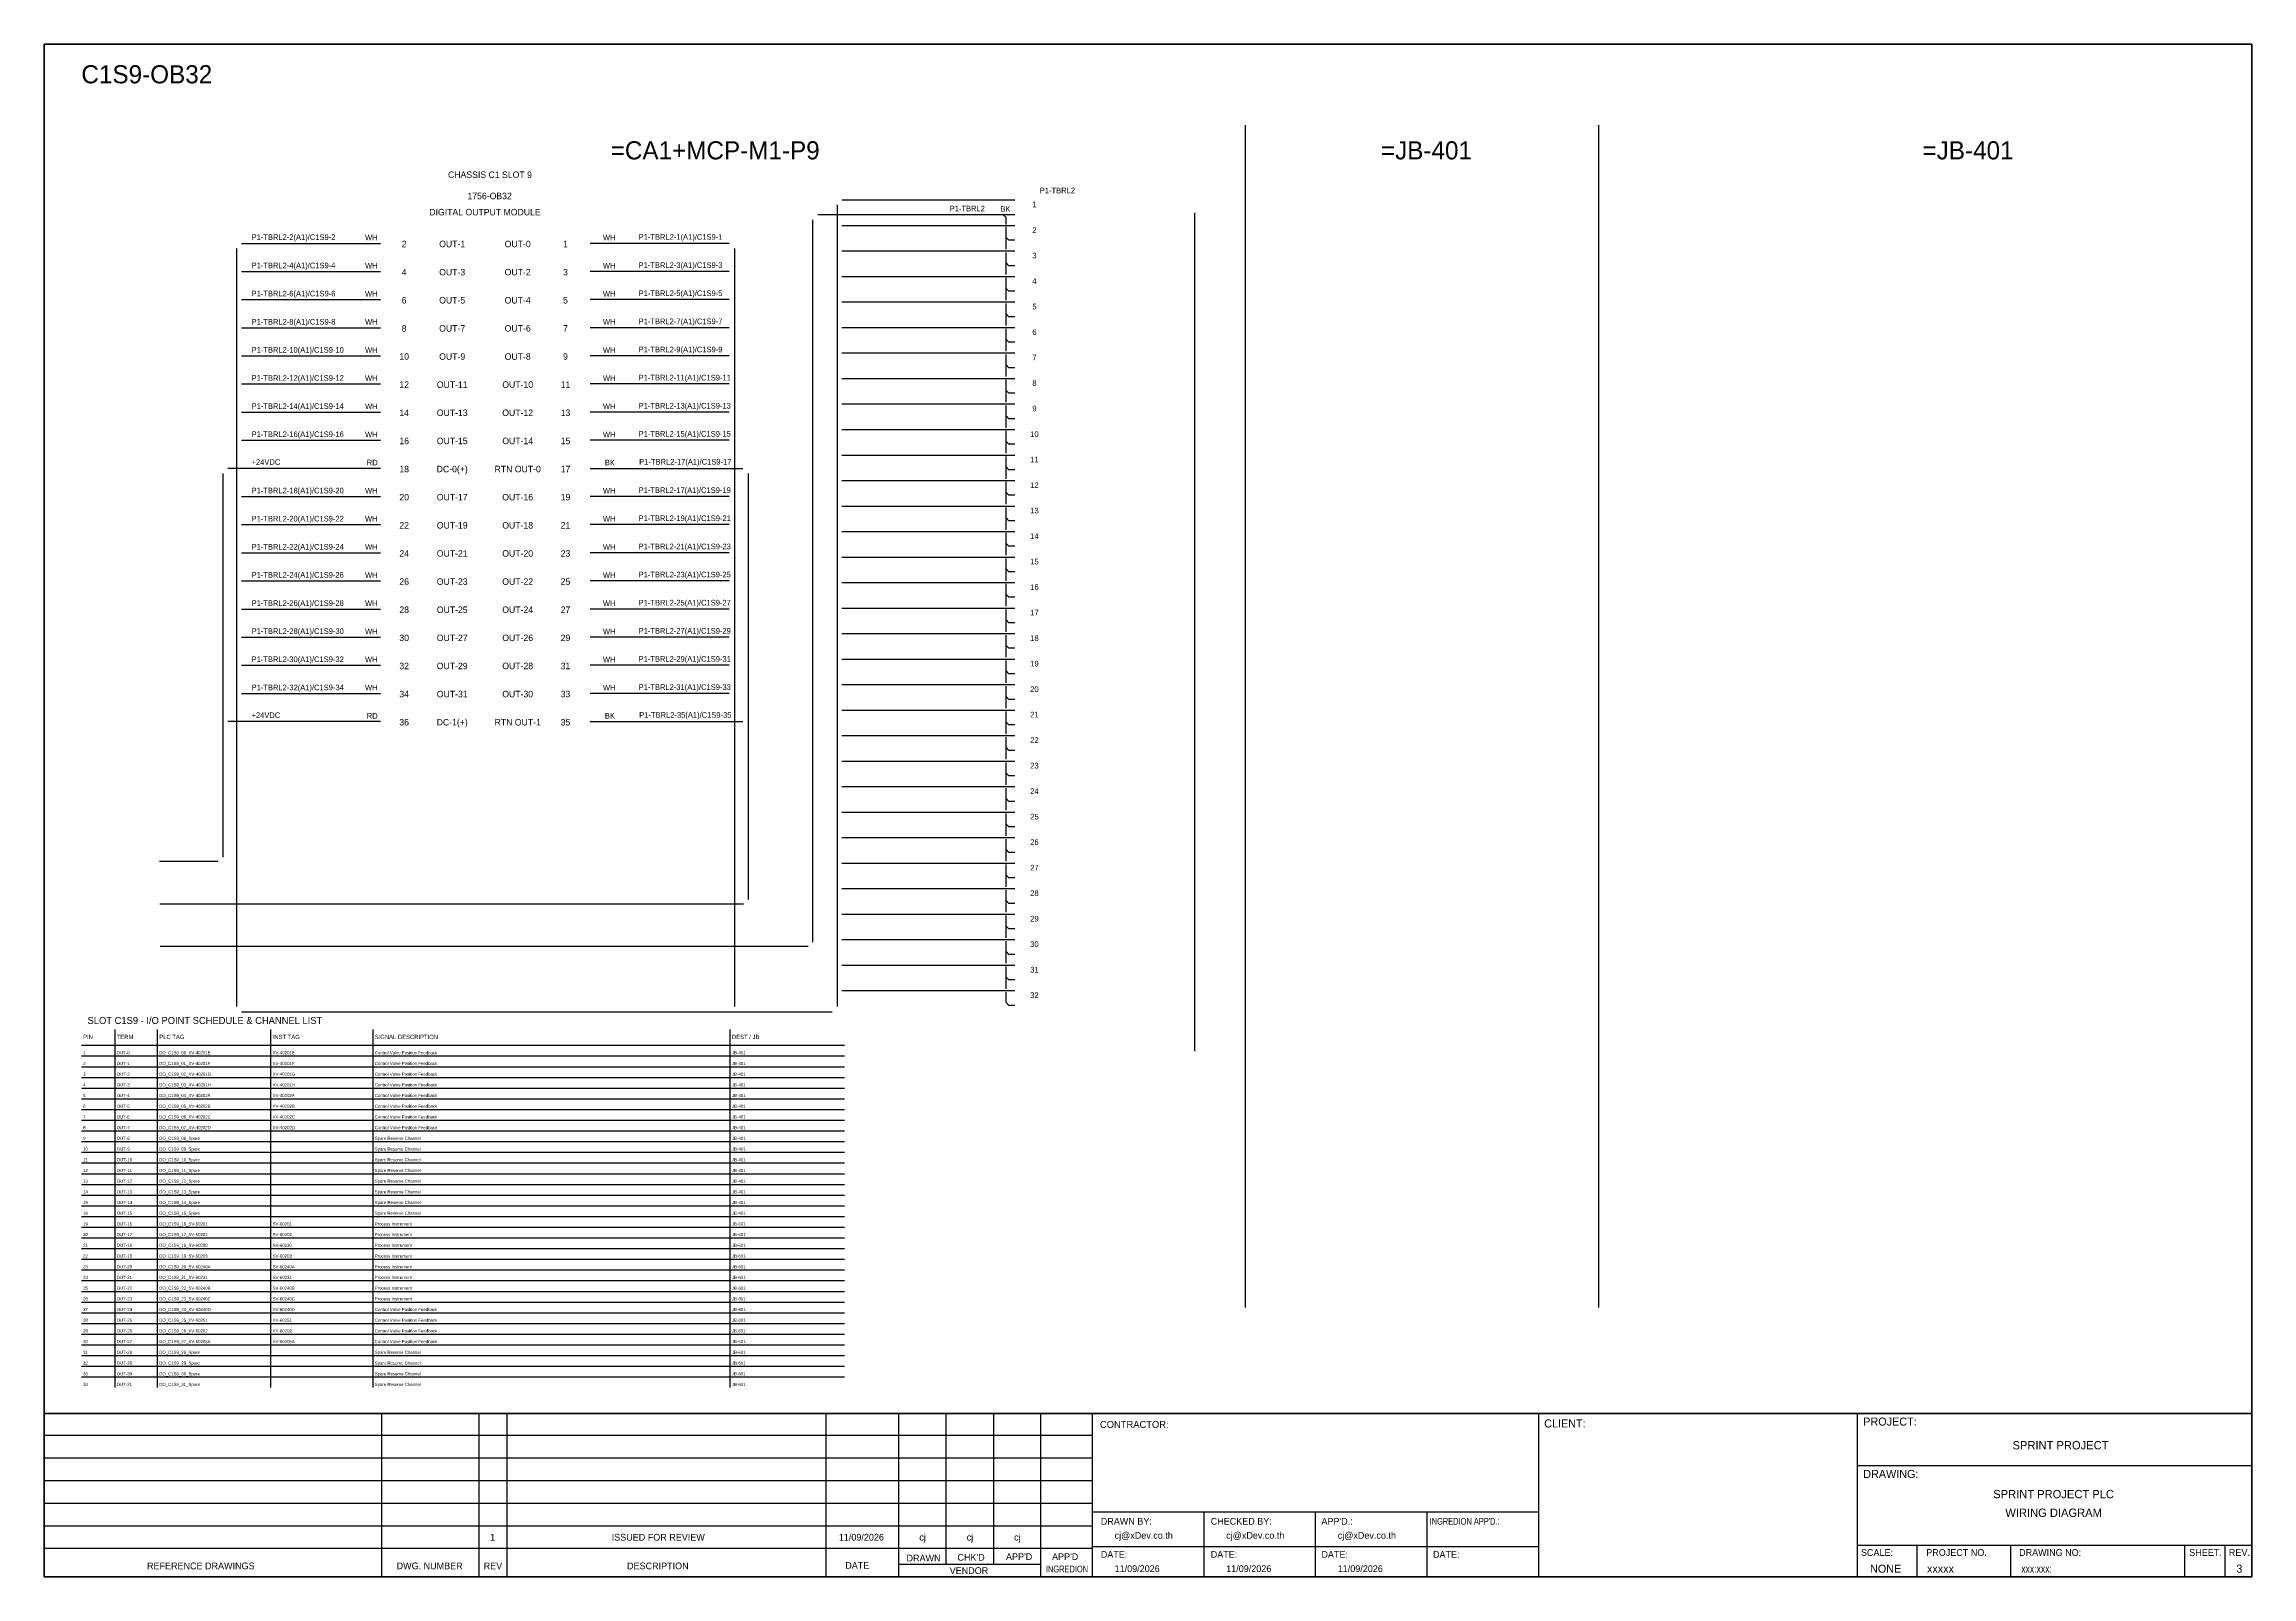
# Model space of a CAD drawing. Header units: metres. Extents: x 0 to 20667, y -39055 to 2704.
# Drawn here: x 8387 to 12280, y -6008 to -3304 of the extents above; entities that cross this region are included whole.
import ezdxf
from ezdxf.enums import TextEntityAlignment as Align

# ---------------------------------------------------------------- set-up
doc = ezdxf.new("R2010")
doc.units = ezdxf.units.M

msp = doc.modelspace()

# ---------------------------------------------------------------- linework, layer by layer
for p, q in [((10077.9, -3605.2), (10082.9, -3610.2)), ((10082.9, -3622.7), (10082.9, -3610.2)), ((10082.9, -3665.9), (10082.9, -3626.7)), ((10087.9, -3650.2), (10082.9, -3645.2)), ((10098.3, -3650.2), (10087.9, -3650.2)), ((10082.9, -3710.9), (10082.9, -3671.7)), ((10087.9, -3695.2), (10082.9, -3690.2)), ((10098.3, -3695.2), (10087.9, -3695.2)), ((10082.9, -3755.9), (10082.9, -3716.7)), ((10087.9, -3740.2), (10082.9, -3735.2)), ((10082.9, -3800.9), (10082.9, -3761.7)), ((10098.3, -3740.2), (10087.9, -3740.2)), ((10087.9, -3785.2), (10082.9, -3780.2)), ((10082.9, -3845.9), (10082.9, -3806.7)), ((10098.3, -3785.2), (10087.9, -3785.2)), ((10087.9, -3830.2), (10082.9, -3825.2)), ((10082.9, -3890.9), (10082.9, -3851.7)), ((10098.3, -3830.2), (10087.9, -3830.2)), ((10087.9, -3875.2), (10082.9, -3870.2)), ((10098.3, -3875.2), (10087.9, -3875.2)), ((10082.9, -3935.9), (10082.9, -3896.7)), ((10087.9, -3920.2), (10082.9, -3915.2)), ((10098.3, -3920.2), (10087.9, -3920.2)), ((10082.9, -3980.9), (10082.9, -3941.7)), ((10087.9, -3965.2), (10082.9, -3960.2)), ((10098.3, -3965.2), (10087.9, -3965.2)), ((10082.9, -4025.9), (10082.9, -3986.7)), ((10087.9, -4010.2), (10082.9, -4005.2)), ((10082.9, -4070.9), (10082.9, -4031.7)), ((10098.3, -4010.2), (10087.9, -4010.2)), ((10087.9, -4055.2), (10082.9, -4050.2)), ((10082.9, -4115.9), (10082.9, -4076.7)), ((10098.3, -4055.2), (10087.9, -4055.2)), ((10087.9, -4100.2), (10082.9, -4095.2)), ((10082.9, -4160.9), (10082.9, -4121.7)), ((10098.3, -4100.2), (10087.9, -4100.2)), ((10087.9, -4145.2), (10082.9, -4140.2)), ((10098.3, -4145.2), (10087.9, -4145.2)), ((10082.9, -4205.9), (10082.9, -4166.7)), ((10087.9, -4190.2), (10082.9, -4185.2)), ((10098.3, -4190.2), (10087.9, -4190.2)), ((10082.9, -4250.9), (10082.9, -4211.7)), ((10087.9, -4235.2), (10082.9, -4230.2)), ((10098.3, -4235.2), (10087.9, -4235.2)), ((10082.9, -4295.9), (10082.9, -4256.7)), ((10087.9, -4280.2), (10082.9, -4275.2)), ((10098.3, -4280.2), (10087.9, -4280.2)), ((10082.9, -4340.9), (10082.9, -4301.7)), ((10087.9, -4325.2), (10082.9, -4320.2)), ((10082.9, -4385.9), (10082.9, -4346.7)), ((10098.3, -4325.2), (10087.9, -4325.2)), ((10087.9, -4370.2), (10082.9, -4365.2)), ((10082.9, -4430.9), (10082.9, -4391.7)), ((10098.3, -4370.2), (10087.9, -4370.2)), ((10087.9, -4415.2), (10082.9, -4410.2)), ((10082.9, -4475.9), (10082.9, -4436.7)), ((10098.3, -4415.2), (10087.9, -4415.2)), ((10087.9, -4460.2), (10082.9, -4455.2)), ((10098.3, -4460.2), (10087.9, -4460.2)), ((10082.9, -4520.9), (10082.9, -4481.7)), ((10087.9, -4505.2), (10082.9, -4500.2)), ((10098.3, -4505.2), (10087.9, -4505.2)), ((10082.9, -4565.9), (10082.9, -4526.7)), ((10087.9, -4550.2), (10082.9, -4545.2)), ((10098.3, -4550.2), (10087.9, -4550.2)), ((10082.9, -4610.9), (10082.9, -4571.7)), ((10087.9, -4595.2), (10082.9, -4590.2)), ((10082.9, -4655.9), (10082.9, -4616.7)), ((10098.3, -4595.2), (10087.9, -4595.2)), ((10087.9, -4640.2), (10082.9, -4635.2)), ((10082.9, -4700.9), (10082.9, -4661.7)), ((10098.3, -4640.2), (10087.9, -4640.2)), ((10087.9, -4685.2), (10082.9, -4680.2)), ((10082.9, -4745.9), (10082.9, -4706.7)), ((10098.3, -4685.2), (10087.9, -4685.2)), ((10087.9, -4730.2), (10082.9, -4725.2)), ((10098.3, -4730.2), (10087.9, -4730.2)), ((10082.9, -4790.9), (10082.9, -4751.7)), ((10087.9, -4775.2), (10082.9, -4770.2)), ((10098.3, -4775.2), (10087.9, -4775.2)), ((10082.9, -4835.9), (10082.9, -4796.7)), ((10087.9, -4820.2), (10082.9, -4815.2)), ((10098.3, -4820.2), (10087.9, -4820.2)), ((10082.9, -4880.9), (10082.9, -4841.7)), ((10087.9, -4865.2), (10082.9, -4860.2)), ((10098.3, -4865.2), (10087.9, -4865.2)), ((10082.9, -4925.9), (10082.9, -4886.7)), ((10087.9, -4910.2), (10082.9, -4905.2)), ((10082.9, -4970.9), (10082.9, -4931.7)), ((10098.3, -4910.2), (10087.9, -4910.2)), ((10087.9, -4955.2), (10082.9, -4950.2)), ((10082.9, -4995.2), (10082.9, -4976.7)), ((10098.3, -4955.2), (10087.9, -4955.2)), ((10087.9, -5000.2), (10082.9, -4995.2)), ((10098.3, -5000.2), (10087.9, -5000.2))]:
    msp.add_line(p, q)
at = {"color": 1, "ltscale": 25.4}
for p, q in [((8701.5, -4061.9), (8701.5, -4738.5)), ((8980, -4052.7), (8710.6, -4052.7))]:
    msp.add_line(p, q, dxfattribs=at)
at = {"color": 7}
for p, q in [((8511.6, -5674.6), (8511.6, -5042.5)), ((8586.6, -5674.6), (8586.6, -5042.5)), ((8786.6, -5674.6), (8786.6, -5042.5)), ((8966.6, -5674.6), (8966.6, -5042.5)), ((9596.6, -5674.6), (9596.6, -5042.5)), ((8452.3, -5070.5), (9798.1, -5070.5))]:
    msp.add_line(p, q, dxfattribs=at)
at = {"color": 8}
for p, q in [((8452.3, -5089.4), (9798.1, -5089.4)), ((8452.3, -5108.3), (9798.1, -5108.3)), ((8452.3, -5127.2), (9798.1, -5127.2)), ((8452.3, -5146), (9798.1, -5146)), ((8452.3, -5164.9), (9798.1, -5164.9)), ((8452.3, -5183.8), (9798.1, -5183.8)), ((8452.3, -5202.7), (9798.1, -5202.7)), ((8452.3, -5221.6), (9798.1, -5221.6)), ((8452.3, -5240.4), (9798.1, -5240.4)), ((8452.3, -5259.3), (9798.1, -5259.3)), ((8452.3, -5278.2), (9798.1, -5278.2)), ((8452.3, -5297.1), (9798.1, -5297.1)), ((8452.3, -5315.9), (9798.1, -5315.9)), ((8452.3, -5334.8), (9798.1, -5334.8)), ((8452.3, -5353.7), (9798.1, -5353.7)), ((8452.3, -5372.6), (9798.1, -5372.6)), ((8452.3, -5391.5), (9798.1, -5391.5)), ((8452.3, -5410.3), (9798.1, -5410.3)), ((8452.3, -5429.2), (9798.1, -5429.2)), ((8452.3, -5448.1), (9798.1, -5448.1)), ((8452.3, -5467), (9798.1, -5467)), ((8452.3, -5485.8), (9798.1, -5485.8)), ((8452.3, -5504.7), (9798.1, -5504.7)), ((8452.3, -5523.6), (9798.1, -5523.6)), ((8452.3, -5542.5), (9798.1, -5542.5)), ((8452.3, -5561.4), (9798.1, -5561.4)), ((8452.3, -5580.2), (9798.1, -5580.2)), ((8452.3, -5599.1), (9798.1, -5599.1)), ((8452.3, -5618), (9798.1, -5618)), ((8452.3, -5636.9), (9798.1, -5636.9)), ((8452.3, -5655.8), (9798.1, -5655.8))]:
    msp.add_line(p, q, dxfattribs=at)
at = {"color": 4}
for p, q in [((11688.9, -5952.3), (11688.9, -6008.4)), ((11854.2, -5952.3), (11854.2, -6008.4))]:
    msp.add_line(p, q, dxfattribs=at)
at = {"color": 4, "ltscale": 0.5}
for p, q in [((12161.3, -5952.3), (12161.3, -6008.4)), ((12161.3, -5952.3), (12161.3, -6008.4)), ((12232.5, -5952.3), (12232.5, -6008.4)), ((12232.5, -5952.3), (12232.5, -6008.4))]:
    msp.add_line(p, q, dxfattribs=at)
at = {"layer": 'GT_1', "color": 4}
for p, q in [((8982, -6008.4), (8982, -5720.3)), ((9153.9, -6008.4), (9153.9, -5720.3)), ((9203, -6008.4), (9203, -5720.3)), ((9765.7, -6008.4), (9765.7, -5720.3)), ((9894, -6008.4), (9894, -5720.3)), ((9977.6, -5986.6), (9977.6, -5720.3)), ((10061.1, -5986.6), (10061.1, -5720.2)), ((10144.4, -6008.4), (10144.4, -5720.3)), ((10235.4, -6008.4), (10235.4, -5720.3)), ((11022.4, -6008.4), (11022.4, -5720.3)), ((11584.7, -6008.4), (11584.7, -5720.3)), ((11584.7, -6008.4), (11584.7, -5720.3)), ((11584.7, -6008.4), (11584.7, -5720.3)), ((10235.4, -5759.1), (8386.6, -5759.1)), ((10235.4, -5798.9), (8386.6, -5798.9)), ((10235.4, -5838.8), (8386.6, -5838.8)), ((10235.4, -5878.8), (8386.6, -5878.8)), ((11022.4, -5894.1), (10235.4, -5894.1)), ((10432.2, -6008.4), (10432.2, -5894.1)), ((10628.9, -6008.4), (10628.9, -5894.1)), ((10825.7, -6008.4), (10825.7, -5894.1)), ((10235.4, -5918.7), (8386.6, -5918.7)), ((11022.4, -5955.6), (10235.4, -5955.6)), ((11584.7, -5952.3), (12279.9, -5952.3)), ((10235.3, -5958.6), (8386.6, -5958.6)), ((10144.4, -5986.6), (9894, -5986.6))]:
    msp.add_line(p, q, dxfattribs=at)
at = {"layer": 'HELPPOINT', "color": 4, "lineweight": 35}
for p, q in [((8386.6, -6008.4), (8386.6, -3304.2)), ((8386.6, -3304.2), (12279.9, -3304.2)), ((8386.6, -6008.4), (8386.6, -3304.2)), ((8386.6, -3304.2), (12279.9, -3304.2)), ((12279.9, -3304.2), (12279.9, -6008.4)), ((12279.9, -3304.2), (12279.9, -6008.4)), ((12279.9, -6008.4), (8386.6, -6008.4)), ((12279.9, -6008.4), (8386.6, -6008.4))]:
    msp.add_line(p, q, dxfattribs=at)
at = {"layer": 'HELPPOINT', "color": 4}
for p, q in [((11584.7, -5811.8), (12279.9, -5811.8)), ((11584.7, -5811.8), (12279.9, -5811.8)), ((11584.7, -5952.3), (12279.9, -5952.3))]:
    msp.add_line(p, q, dxfattribs=at)
at = {"layer": 'IE-WIRE', "color": 4, "ltscale": 25.4}
for p, q in [((10098.3, -3579.7), (9793.2, -3579.7)), ((9785.2, -3587.7), (9785.2, -5002.1)), ((10415.4, -3601.6), (10415.4, -5081.2)), ((8734.8, -3655.7), (8980, -3655.7)), ((9594.8, -3655.7), (9349.5, -3655.7)), ((10098.3, -3624.7), (9793.2, -3624.7)), ((8725.6, -3664.9), (8725.6, -5002.1)), ((9603.9, -3664.9), (9603.9, -5002.1)), ((10098.3, -3669.7), (9793.2, -3669.7)), ((8734.8, -3705.3), (8980, -3705.3)), ((9594.8, -3705.3), (9349.5, -3705.3)), ((10098.3, -3714.7), (9793.2, -3714.7)), ((8734.8, -3754.9), (8980, -3754.9)), ((9594.8, -3754.9), (9349.5, -3754.9)), ((10098.3, -3759.7), (9793.2, -3759.7)), ((8734.8, -3804.6), (8980, -3804.6)), ((9594.8, -3804.6), (9349.5, -3804.6)), ((10098.3, -3804.7), (9793.2, -3804.7)), ((8734.8, -3854.2), (8980, -3854.2)), ((9594.8, -3854.2), (9349.5, -3854.2)), ((10098.3, -3849.7), (9793.2, -3849.7)), ((8734.8, -3903.8), (8980, -3903.8)), ((9594.8, -3903.8), (9349.5, -3903.8)), ((10098.3, -3894.7), (9793.2, -3894.7)), ((8734.8, -3953.5), (8980, -3953.5)), ((9594.8, -3953.5), (9349.5, -3953.5)), ((10098.3, -3939.7), (9793.2, -3939.7)), ((8734.8, -4003.1), (8980, -4003.1)), ((9594.8, -4003.1), (9349.5, -4003.1)), ((10098.3, -3984.7), (9793.2, -3984.7)), ((10098.3, -4029.7), (9793.2, -4029.7)), ((10098.3, -4074.7), (9793.2, -4074.7)), ((8734.8, -4102.4), (8980, -4102.4)), ((9594.8, -4102.4), (9349.5, -4102.4)), ((10098.3, -4119.7), (9793.2, -4119.7)), ((8734.8, -4152), (8980, -4152)), ((9594.8, -4152), (9349.5, -4152)), ((10098.3, -4164.7), (9793.2, -4164.7)), ((8734.8, -4201.6), (8980, -4201.6)), ((9594.8, -4201.6), (9349.5, -4201.6)), ((10098.3, -4209.7), (9793.2, -4209.7)), ((8734.8, -4251.3), (8980, -4251.3)), ((9594.8, -4251.3), (9349.5, -4251.3)), ((10098.3, -4254.7), (9793.2, -4254.7)), ((8734.8, -4300.9), (8980, -4300.9)), ((9594.8, -4300.9), (9349.5, -4300.9)), ((10098.3, -4299.7), (9793.2, -4299.7)), ((8734.8, -4350.5), (8980, -4350.5)), ((9594.8, -4350.5), (9349.5, -4350.5)), ((10098.3, -4344.7), (9793.2, -4344.7)), ((10098.3, -4389.7), (9793.2, -4389.7)), ((8734.8, -4400.2), (8980, -4400.2)), ((9594.8, -4400.2), (9349.5, -4400.2)), ((10098.3, -4434.7), (9793.2, -4434.7)), ((8734.8, -4449.8), (8980, -4449.8)), ((9594.8, -4449.8), (9349.5, -4449.8)), ((10098.3, -4479.7), (9793.2, -4479.7)), ((10098.3, -4524.7), (9793.2, -4524.7)), ((10098.3, -4569.7), (9793.2, -4569.7)), ((10098.3, -4614.7), (9793.2, -4614.7)), ((10098.3, -4659.7), (9793.2, -4659.7)), ((10098.3, -4704.7), (9793.2, -4704.7)), ((10098.3, -4749.7), (9793.2, -4749.7)), ((10098.3, -4794.7), (9793.2, -4794.7)), ((10098.3, -4839.7), (9793.2, -4839.7)), ((10098.3, -4884.7), (9793.2, -4884.7)), ((10098.3, -4929.7), (9793.2, -4929.7)), ((10098.3, -4974.7), (9793.2, -4974.7))]:
    msp.add_line(p, q, dxfattribs=at)
at = {"layer": 'IE-WIRE', "color": 7, "ltscale": 25.4}
for p, q in [((9741.7, -3614.3), (9741.7, -4888.5)), ((9349.5, -4052.7), (9618.9, -4052.7)), ((9628, -4061.9), (9628, -4813.5)), ((9349.5, -4499.4), (9618.9, -4499.4)), ((9620, -4821.5), (8590.7, -4821.5)), ((9733.7, -4896.5), (8591.4, -4896.5))]:
    msp.add_line(p, q, dxfattribs=at)
at = {"layer": 'IE-WIRE', "ltscale": 25.4}
msp.add_line((10098.3, -3605.2), (9750.9, -3605.2), dxfattribs=at)
at = {"layer": 'IE-WIRE', "color": 1, "ltscale": 25.4}
for p, q in [((8980, -4499.4), (8710.6, -4499.4)), ((8693.5, -4746.5), (8590, -4746.5))]:
    msp.add_line(p, q, dxfattribs=at)
at = {"layer": 'IE-WIRE', "color": 4}
msp.add_line((8734.7, -5011.3), (9776, -5011.3), dxfattribs=at)
at = {"layer": 'MEMBER', "color": 4, "lineweight": 35}
msp.add_line((8386.6, -5720.3), (12279.9, -5720.3), dxfattribs=at)
msp.add_line((8386.6, -5720.3), (12279.9, -5720.3), dxfattribs=at)
at = {"layer": 'MEMBER', "color": 4}
for p, q in [((11584.7, -5811.8), (12279.9, -5811.8)), ((11584.7, -5811.8), (12279.9, -5811.8)), ((11584.7, -5952.3), (12279.9, -5952.3)), ((11584.7, -5952.3), (12279.9, -5952.3))]:
    msp.add_line(p, q, dxfattribs=at)
at = {"layer": 'x01001-FrameArea'}
for p, q in [((10504.8, -3446.9), (10504.8, -5533.4)), ((11127.9, -3446.9), (11127.9, -5533.4))]:
    msp.add_line(p, q, dxfattribs=at)

# ---------------------------------------------------------------- texts
at = {"color": 2}
msp.add_text('C1S9-OB32', height=32, dxfattribs=at).set_placement((8452.3, -3373.4))
for s, height, p in [('=CA1+MCP-M1-P9', 32, (9570, -3491.6)), ('=JB-401', 32, (10824.3, -3491.6)), ('=JB-401', 32, (11779.4, -3491.6)), ('CHASSIS C1 SLOT 9', 11.441, (9172.8, -3534.6)), ('1756-OB32', 11.44, (9172.2, -3572.1)), ('DIGITAL OUTPUT MODULE', 11.441, (9164, -3600.6)), ('2', 11.4, (9021.5, -3656.8)), ('OUT-1', 11.44, (9106.2, -3656.8)), ('OUT-0', 11.44, (9221.7, -3656.8)), ('1', 11.4, (9306, -3656.8)), ('4', 11.4, (9021.5, -3706.5)), ('OUT-3', 11.44, (9106.2, -3706.5)), ('OUT-2', 11.44, (9221.7, -3706.5)), ('3', 11.4, (9306, -3706.5)), ('6', 11.4, (9021.5, -3756.1)), ('OUT-5', 11.44, (9106.2, -3756.1)), ('OUT-4', 11.44, (9221.7, -3756.1)), ('5', 11.4, (9306, -3756.1)), ('8', 11.4, (9021.5, -3805.7)), ('OUT-7', 11.44, (9106.2, -3805.7)), ('OUT-6', 11.44, (9221.7, -3805.7)), ('7', 11.4, (9306, -3805.7)), ('10', 11.44, (9021.5, -3855.4)), ('OUT-9', 11.44, (9106.2, -3855.4)), ('OUT-8', 11.44, (9221.7, -3855.4)), ('9', 11.4, (9306, -3855.4)), ('12', 11.44, (9021.5, -3905)), ('OUT-11', 11.44, (9106.2, -3905)), ('OUT-10', 11.44, (9221.7, -3905)), ('11', 11.44, (9306, -3905)), ('14', 11.44, (9021.5, -3954.6)), ('OUT-13', 11.44, (9106.2, -3954.6)), ('OUT-12', 11.44, (9221.7, -3954.6)), ('13', 11.44, (9306, -3954.6)), ('16', 11.44, (9021.5, -4004.3)), ('OUT-15', 11.44, (9106.2, -4004.3)), ('OUT-14', 11.44, (9221.7, -4004.3)), ('15', 11.44, (9306, -4004.3)), ('18', 11.44, (9021.5, -4053.9)), ('DC-0(+)', 11.44, (9106.2, -4053.9)), ('RTN OUT-0', 11.44, (9221.7, -4053.9)), ('17', 11.44, (9306, -4053.9)), ('20', 11.44, (9021.5, -4103.5)), ('OUT-17', 11.44, (9106.2, -4103.5)), ('OUT-16', 11.44, (9221.7, -4103.5)), ('19', 11.44, (9306, -4103.5)), ('22', 11.44, (9021.5, -4153.2)), ('OUT-19', 11.44, (9106.2, -4153.2)), ('OUT-18', 11.44, (9221.7, -4153.2)), ('21', 11.44, (9306, -4153.2)), ('24', 11.44, (9021.5, -4202.8)), ('OUT-21', 11.44, (9106.2, -4202.8)), ('OUT-20', 11.44, (9221.7, -4202.8)), ('23', 11.44, (9306, -4202.8)), ('26', 11.44, (9021.5, -4252.4)), ('OUT-23', 11.44, (9106.2, -4252.4)), ('OUT-22', 11.44, (9221.7, -4252.4)), ('25', 11.44, (9306, -4252.4)), ('28', 11.44, (9021.5, -4302.1)), ('OUT-25', 11.44, (9106.2, -4302.1)), ('OUT-24', 11.44, (9221.7, -4302.1)), ('27', 11.44, (9306, -4302.1)), ('30', 11.44, (9021.5, -4351.7)), ('OUT-27', 11.44, (9106.2, -4351.7)), ('OUT-26', 11.44, (9221.7, -4351.7)), ('29', 11.44, (9306, -4351.7)), ('32', 11.44, (9021.5, -4401.3)), ('OUT-29', 11.44, (9106.2, -4401.3)), ('OUT-28', 11.44, (9221.7, -4401.3)), ('31', 11.44, (9306, -4401.3)), ('34', 11.44, (9021.5, -4450.9)), ('OUT-31', 11.44, (9106.2, -4450.9)), ('OUT-30', 11.44, (9221.7, -4450.9)), ('33', 11.44, (9306, -4450.9)), ('36', 11.44, (9021.5, -4500.6)), ('DC-1(+)', 11.44, (9106.2, -4500.6)), ('RTN OUT-1', 11.44, (9221.7, -4500.6)), ('35', 11.44, (9306, -4500.6))]:
    msp.add_text(s, height=height, dxfattribs=at).set_placement(p, align=Align.MIDDLE_CENTER)
at = {"color": 4}
for s, p in [('P1-TBRL2', (10173.5, -3562.4)), ('1', (10133, -3587.2)), ('2', (10133, -3632.2)), ('3', (10133, -3677.2)), ('4', (10133, -3722.2)), ('5', (10133, -3767.2)), ('6', (10133, -3812.2)), ('7', (10133, -3857.2)), ('8', (10133, -3902.2)), ('9', (10133, -3947.2)), ('10', (10133, -3992.2)), ('11', (10133, -4037.2)), ('12', (10133, -4082.2)), ('13', (10133, -4127.2)), ('14', (10133, -4172.2)), ('15', (10133, -4217.2)), ('16', (10133, -4262.2)), ('17', (10133, -4307.2)), ('18', (10133, -4352.2)), ('19', (10133, -4397.2)), ('20', (10133, -4442.2)), ('21', (10133, -4487.2)), ('22', (10133, -4532.2)), ('23', (10133, -4577.2)), ('24', (10133, -4622.2)), ('25', (10133, -4667.2)), ('26', (10133, -4712.2)), ('27', (10133, -4757.2)), ('28', (10133, -4802.2)), ('29', (10133, -4847.2)), ('30', (10133, -4892.2)), ('31', (10133, -4937.2)), ('32', (10133, -4982.2))]:
    msp.add_text(s, height=9.95, dxfattribs=at).set_placement(p, align=Align.MIDDLE_CENTER)
for s, p in [('P1-TBRL2', (10045.6, -3599.3)), ('BK', (10090.7, -3600))]:
    msp.add_text(s, height=9.95).set_placement(p, align=Align.RIGHT)
for s, height, p in [('P1-TBRL2-2(A1)/C1S9-2', 9.949, (8752.4, -3649.7)), ('WH', 9.95, (8952.5, -3650.4)), ('WH', 9.95, (9372, -3650.4)), ('P1-TBRL2-1(A1)/C1S9-1', 9.949, (9434.9, -3649.4)), ('P1-TBRL2-4(A1)/C1S9-4', 9.949, (8752.4, -3699.7)), ('WH', 9.95, (8952.5, -3700.1)), ('WH', 9.95, (9372, -3700.1)), ('P1-TBRL2-3(A1)/C1S9-3', 9.949, (9434.9, -3699)), ('P1-TBRL2-6(A1)/C1S9-6', 9.949, (8752.4, -3749.3)), ('WH', 9.95, (8952.5, -3749.7)), ('WH', 9.95, (9372, -3749.7)), ('P1-TBRL2-5(A1)/C1S9-5', 9.949, (9434.9, -3748.7)), ('P1-TBRL2-8(A1)/C1S9-8', 9.949, (8752.4, -3799)), ('WH', 9.95, (8952.5, -3799.3)), ('WH', 9.95, (9372, -3799.3)), ('P1-TBRL2-7(A1)/C1S9-7', 9.949, (9434.9, -3798.3)), ('P1-TBRL2-10(A1)/C1S9-10', 9.949, (8752.4, -3848.6)), ('WH', 9.95, (8952.5, -3849)), ('WH', 9.95, (9372, -3849)), ('P1-TBRL2-9(A1)/C1S9-9', 9.949, (9434.9, -3847.9)), ('P1-TBRL2-12(A1)/C1S9-12', 9.949, (8752.4, -3898.2)), ('WH', 9.95, (8952.5, -3898.6)), ('WH', 9.95, (9372, -3898.6)), ('P1-TBRL2-11(A1)/C1S9-11', 9.949, (9434.9, -3897.6)), ('P1-TBRL2-14(A1)/C1S9-14', 9.949, (8752.4, -3947.9)), ('WH', 9.95, (8952.5, -3948.2)), ('WH', 9.95, (9372, -3948.2)), ('P1-TBRL2-13(A1)/C1S9-13', 9.949, (9434.9, -3947.2)), ('P1-TBRL2-16(A1)/C1S9-16', 9.949, (8752.4, -3997.5)), ('WH', 9.95, (8952.5, -3997.9)), ('WH', 9.95, (9372, -3997.9)), ('P1-TBRL2-15(A1)/C1S9-15', 9.949, (9434.9, -3996.8)), ('P1-TBRL2-18(A1)/C1S9-20', 9.949, (8752.4, -4096.8)), ('WH', 9.95, (8952.5, -4097.1)), ('WH', 9.95, (9372, -4097.1)), ('P1-TBRL2-17(A1)/C1S9-19', 9.949, (9434.9, -4096.1)), ('P1-TBRL2-20(A1)/C1S9-22', 9.949, (8752.4, -4146.4)), ('WH', 9.95, (8952.5, -4146.8)), ('WH', 9.95, (9372, -4146.8)), ('P1-TBRL2-19(A1)/C1S9-21', 9.949, (9434.9, -4145.7)), ('P1-TBRL2-22(A1)/C1S9-24', 9.949, (8752.4, -4196)), ('WH', 9.95, (8952.5, -4196.4)), ('WH', 9.95, (9372, -4196.4)), ('P1-TBRL2-21(A1)/C1S9-23', 9.949, (9434.9, -4195.4)), ('P1-TBRL2-24(A1)/C1S9-26', 9.949, (8752.4, -4245.6)), ('WH', 9.95, (8952.5, -4246)), ('WH', 9.95, (9372, -4246)), ('P1-TBRL2-23(A1)/C1S9-25', 9.949, (9434.9, -4245)), ('P1-TBRL2-26(A1)/C1S9-28', 9.949, (8752.4, -4295.3)), ('WH', 9.95, (8952.5, -4295.7)), ('WH', 9.95, (9372, -4295.7)), ('P1-TBRL2-25(A1)/C1S9-27', 9.949, (9434.9, -4294.6)), ('P1-TBRL2-28(A1)/C1S9-30', 9.949, (8752.4, -4344.9)), ('WH', 9.95, (8952.5, -4345.3)), ('WH', 9.95, (9372, -4345.3)), ('P1-TBRL2-27(A1)/C1S9-29', 9.949, (9434.9, -4344.3)), ('P1-TBRL2-30(A1)/C1S9-32', 9.949, (8752.4, -4394.5)), ('WH', 9.95, (8952.5, -4394.9)), ('WH', 9.95, (9372, -4394.9)), ('P1-TBRL2-29(A1)/C1S9-31', 9.949, (9434.9, -4393.9)), ('P1-TBRL2-32(A1)/C1S9-34', 9.949, (8752.4, -4444.2)), ('WH', 9.95, (8952.5, -4444.6)), ('WH', 9.95, (9372, -4444.6)), ('P1-TBRL2-31(A1)/C1S9-33', 9.949, (9434.9, -4443.5))]:
    msp.add_text(s, height=height, dxfattribs=at).set_placement(p)
at = {"color": 1}
for s, p in [('+24VDC', (8752.4, -4046.5)), ('RD', (8955.5, -4047.5)), ('+24VDC', (8752.4, -4493.2)), ('RD', (8955.5, -4494.2))]:
    msp.add_text(s, height=9.95, dxfattribs=at).set_placement(p)
at = {"color": 7}
for s, height, p in [('BK', 9.95, (9375.4, -4047.5)), ('P1-TBRL2-17(A1)/C1S9-17', 9.949, (9436, -4046)), ('BK', 9.95, (9375.4, -4494.2)), ('P1-TBRL2-35(A1)/C1S9-35', 9.949, (9436, -4492.7)), ('2', 5.5, (8455.3, -5105.3)), ('1', 5.5, (8455.3, -5086.4)), ('OUT-0', 5.5, (8514.6, -5086.4)), ('OUT-1', 5.5, (8514.6, -5105.3)), ('DO_C1S9_00_XV-40201E', 5.5, (8589.6, -5086.4)), ('DO_C1S9_01_XV-40201F', 5.5, (8589.6, -5105.3)), ('XV-40201E', 5.5, (8789.6, -5086.4)), ('XV-40201F', 5.5, (8789.6, -5105.3)), ('Control Valve Position Feedback', 5.5, (8969.6, -5086.4)), ('Control Valve Position Feedback', 5.5, (8969.6, -5105.3)), ('JB-401', 5.5, (9599.6, -5086.4)), ('JB-401', 5.5, (9599.6, -5105.3)), ('4', 5.5, (8455.3, -5143)), ('3', 5.5, (8455.3, -5124.2)), ('OUT-2', 5.5, (8514.6, -5124.2)), ('OUT-3', 5.5, (8514.6, -5143)), ('DO_C1S9_02_XV-40201G', 5.5, (8589.6, -5124.2)), ('DO_C1S9_03_XV-40201H', 5.5, (8589.6, -5143)), ('XV-40201G', 5.5, (8789.6, -5124.2)), ('XV-40201H', 5.5, (8789.6, -5143)), ('Control Valve Position Feedback', 5.5, (8969.6, -5124.2)), ('Control Valve Position Feedback', 5.5, (8969.6, -5143)), ('JB-401', 5.5, (9599.6, -5124.2)), ('JB-401', 5.5, (9599.6, -5143)), ('5', 5.5, (8455.3, -5161.9)), ('6', 5.5, (8455.3, -5180.8)), ('OUT-4', 5.5, (8514.6, -5161.9)), ('OUT-5', 5.5, (8514.6, -5180.8)), ('DO_C1S9_04_XV-40202A', 5.5, (8589.6, -5161.9)), ('DO_C1S9_05_XV-40202B', 5.5, (8589.6, -5180.8)), ('XV-40202A', 5.5, (8789.6, -5161.9)), ('XV-40202B', 5.5, (8789.6, -5180.8)), ('Control Valve Position Feedback', 5.5, (8969.6, -5161.9)), ('Control Valve Position Feedback', 5.5, (8969.6, -5180.8)), ('JB-401', 5.5, (9599.6, -5161.9)), ('JB-401', 5.5, (9599.6, -5180.8)), ('8', 5.5, (8455.3, -5218.6)), ('7', 5.5, (8455.3, -5199.7)), ('OUT-6', 5.5, (8514.6, -5199.7)), ('OUT-7', 5.5, (8514.6, -5218.6)), ('DO_C1S9_06_XV-40202C', 5.5, (8589.6, -5199.7)), ('DO_C1S9_07_XV-40202D', 5.5, (8589.6, -5218.6)), ('XV-40202C', 5.5, (8789.6, -5199.7)), ('XV-40202D', 5.5, (8789.6, -5218.6)), ('Control Valve Position Feedback', 5.5, (8969.6, -5199.7)), ('Control Valve Position Feedback', 5.5, (8969.6, -5218.6)), ('JB-401', 5.5, (9599.6, -5199.7)), ('JB-401', 5.5, (9599.6, -5218.6)), ('9', 5.5, (8455.3, -5237.4)), ('10', 5.5, (8455.3, -5256.3)), ('OUT-8', 5.5, (8514.6, -5237.4)), ('OUT-9', 5.5, (8514.6, -5256.3)), ('DO_C1S9_08_Spare', 5.5, (8589.6, -5237.4)), ('DO_C1S9_09_Spare', 5.5, (8589.6, -5256.3)), ('Spare Reserve Channel', 5.5, (8969.6, -5237.4)), ('Spare Reserve Channel', 5.5, (8969.6, -5256.3)), ('JB-401', 5.5, (9599.6, -5237.4)), ('JB-401', 5.5, (9599.6, -5256.3)), ('11', 5.5, (8455.3, -5275.2)), ('12', 5.5, (8455.3, -5294.1)), ('OUT-10', 5.5, (8514.6, -5275.2)), ('OUT-11', 5.5, (8514.6, -5294.1)), ('DO_C1S9_10_Spare', 5.5, (8589.6, -5275.2)), ('DO_C1S9_11_Spare', 5.5, (8589.6, -5294.1)), ('Spare Reserve Channel', 5.5, (8969.6, -5275.2)), ('Spare Reserve Channel', 5.5, (8969.6, -5294.1)), ('JB-401', 5.5, (9599.6, -5275.2)), ('JB-401', 5.5, (9599.6, -5294.1)), ('13', 5.5, (8455.3, -5312.9)), ('14', 5.5, (8455.3, -5331.8)), ('OUT-12', 5.5, (8514.6, -5312.9)), ('OUT-13', 5.5, (8514.6, -5331.8)), ('DO_C1S9_12_Spare', 5.5, (8589.6, -5312.9)), ('DO_C1S9_13_Spare', 5.5, (8589.6, -5331.8)), ('Spare Reserve Channel', 5.5, (8969.6, -5312.9)), ('Spare Reserve Channel', 5.5, (8969.6, -5331.8)), ('JB-401', 5.5, (9599.6, -5312.9)), ('JB-401', 5.5, (9599.6, -5331.8)), ('15', 5.5, (8455.3, -5350.7)), ('16', 5.5, (8455.3, -5369.6)), ('OUT-14', 5.5, (8514.6, -5350.7)), ('OUT-15', 5.5, (8514.6, -5369.6)), ('DO_C1S9_14_Spare', 5.5, (8589.6, -5350.7)), ('DO_C1S9_15_Spare', 5.5, (8589.6, -5369.6)), ('Spare Reserve Channel', 5.5, (8969.6, -5350.7)), ('Spare Reserve Channel', 5.5, (8969.6, -5369.6)), ('JB-401', 5.5, (9599.6, -5350.7)), ('JB-401', 5.5, (9599.6, -5369.6)), ('20', 5.5, (8455.3, -5407.3)), ('19', 5.5, (8455.3, -5388.5)), ('OUT-16', 5.5, (8514.6, -5388.5)), ('OUT-17', 5.5, (8514.6, -5407.3)), ('DO_C1S9_16_SV-60201', 5.5, (8589.6, -5388.5)), ('DO_C1S9_17_SV-60202', 5.5, (8589.6, -5407.3)), ('SV-60201', 5.5, (8789.6, -5388.5)), ('SV-60202', 5.5, (8789.6, -5407.3)), ('Process Instrument', 5.5, (8969.6, -5388.5)), ('Process Instrument', 5.5, (8969.6, -5407.3)), ('JB-601', 5.5, (9599.6, -5388.5)), ('JB-601', 5.5, (9599.6, -5407.3)), ('21', 5.5, (8455.3, -5426.2)), ('22', 5.5, (8455.3, -5445.1)), ('OUT-18', 5.5, (8514.6, -5426.2)), ('OUT-19', 5.5, (8514.6, -5445.1)), ('DO_C1S9_18_SV-60230', 5.5, (8589.6, -5426.2)), ('DO_C1S9_19_SV-60203', 5.5, (8589.6, -5445.1)), ('SV-60230', 5.5, (8789.6, -5426.2)), ('SV-60203', 5.5, (8789.6, -5445.1)), ('Process Instrument', 5.5, (8969.6, -5426.2)), ('Process Instrument', 5.5, (8969.6, -5445.1)), ('JB-601', 5.5, (9599.6, -5426.2)), ('JB-601', 5.5, (9599.6, -5445.1)), ('23', 5.5, (8455.3, -5464)), ('24', 5.5, (8455.3, -5482.8)), ('OUT-20', 5.5, (8514.6, -5464)), ('OUT-21', 5.5, (8514.6, -5482.8)), ('DO_C1S9_20_SV-60240A', 5.5, (8589.6, -5464)), ('DO_C1S9_21_SV-60231', 5.5, (8589.6, -5482.8)), ('SV-60240A', 5.5, (8789.6, -5464)), ('SV-60231', 5.5, (8789.6, -5482.8)), ('Process Instrument', 5.5, (8969.6, -5464)), ('Process Instrument', 5.5, (8969.6, -5482.8)), ('JB-601', 5.5, (9599.6, -5464)), ('JB-601', 5.5, (9599.6, -5482.8)), ('25', 5.5, (8455.3, -5501.7)), ('26', 5.5, (8455.3, -5520.6)), ('OUT-22', 5.5, (8514.6, -5501.7)), ('OUT-23', 5.5, (8514.6, -5520.6)), ('DO_C1S9_22_SV-60240B', 5.5, (8589.6, -5501.7)), ('DO_C1S9_23_SV-60240C', 5.5, (8589.6, -5520.6)), ('SV-60240B', 5.5, (8789.6, -5501.7)), ('SV-60240C', 5.5, (8789.6, -5520.6)), ('Process Instrument', 5.5, (8969.6, -5501.7)), ('Process Instrument', 5.5, (8969.6, -5520.6)), ('JB-601', 5.5, (9599.6, -5501.7)), ('JB-601', 5.5, (9599.6, -5520.6)), ('27', 5.5, (8455.3, -5539.5)), ('28', 5.5, (8455.3, -5558.4)), ('OUT-24', 5.5, (8514.6, -5539.5)), ('OUT-25', 5.5, (8514.6, -5558.4)), ('DO_C1S9_24_XV-60240D', 5.5, (8589.6, -5539.5)), ('DO_C1S9_25_XV-60251', 5.5, (8589.6, -5558.4)), ('XV-60240D', 5.5, (8789.6, -5539.5)), ('XV-60251', 5.5, (8789.6, -5558.4)), ('Control Valve Position Feedback', 5.5, (8969.6, -5539.5)), ('Control Valve Position Feedback', 5.5, (8969.6, -5558.4)), ('JB-601', 5.5, (9599.6, -5539.5)), ('JB-601', 5.5, (9599.6, -5558.4)), ('30', 5.5, (8455.3, -5596.1)), ('29', 5.5, (8455.3, -5577.2)), ('OUT-26', 5.5, (8514.6, -5577.2)), ('OUT-27', 5.5, (8514.6, -5596.1)), ('DO_C1S9_26_XV-60202', 5.5, (8589.6, -5577.2)), ('DO_C1S9_27_XV-60205A', 5.5, (8589.6, -5596.1)), ('XV-60202', 5.5, (8789.6, -5577.2)), ('XV-60205A', 5.5, (8789.6, -5596.1)), ('Control Valve Position Feedback', 5.5, (8969.6, -5577.2)), ('Control Valve Position Feedback', 5.5, (8969.6, -5596.1)), ('JB-601', 5.5, (9599.6, -5577.2)), ('JB-601', 5.5, (9599.6, -5596.1)), ('31', 5.5, (8455.3, -5615)), ('32', 5.5, (8455.3, -5633.9)), ('OUT-28', 5.5, (8514.6, -5615)), ('OUT-29', 5.5, (8514.6, -5633.9)), ('DO_C1S9_28_Spare', 5.5, (8589.6, -5615)), ('DO_C1S9_29_Spare', 5.5, (8589.6, -5633.9)), ('Spare Reserve Channel', 5.5, (8969.6, -5615)), ('Spare Reserve Channel', 5.5, (8969.6, -5633.9)), ('JB-601', 5.5, (9599.6, -5615)), ('JB-601', 5.5, (9599.6, -5633.9)), ('33', 5.5, (8455.3, -5652.8)), ('34', 5.5, (8455.3, -5671.6)), ('OUT-30', 5.5, (8514.6, -5652.8)), ('OUT-31', 5.5, (8514.6, -5671.6)), ('DO_C1S9_30_Spare', 5.5, (8589.6, -5652.8)), ('DO_C1S9_31_Spare', 5.5, (8589.6, -5671.6)), ('Spare Reserve Channel', 5.5, (8969.6, -5652.8)), ('Spare Reserve Channel', 5.5, (8969.6, -5671.6)), ('JB-601', 5.5, (9599.6, -5652.8)), ('JB-601', 5.5, (9599.6, -5671.6))]:
    msp.add_text(s, height=height, dxfattribs=at).set_placement(p)
at = {"color": 3}
for s, p in [('PIN', (8455.3, -5059.5)), ('TERM', (8514.6, -5059.5)), ('PLC TAG', (8589.6, -5059.5)), ('INST TAG', (8789.6, -5059.5)), ('SIGNAL DESCRIPTION', (8969.6, -5059.5)), ('DEST / JB', (9599.6, -5059.5))]:
    msp.add_text(s, height=7.5, dxfattribs=at).set_placement(p)
at = {"color": 4, "ltscale": 100}
for s, p in [('SPRINT PROJECT', (11942.5, -5776.2)), ('SPRINT PROJECT PLC', (11930.3, -5862.4)), ('WIRING DIAGRAM', (11930.3, -5895.3))]:
    msp.add_text(s, height=14.693, dxfattribs=at).set_placement(p, align=Align.MIDDLE_CENTER)
at = {"layer": 'GT_1', "color": 4}
for s, p in [('CLIENT:', (11031.9, -5744.9)), ('PROJECT:', (11594.6, -5741.6)), ('DRAWING:', (11594.6, -5834))]:
    msp.add_text(s, height=14.25, dxfattribs=at).set_placement(p)
at = {"layer": 'MEMBER', "color": 4, "ltscale": 0.8}
for s, height, p in [('SLOT C1S9 - I/O POINT SCHEDULE & CHANNEL LIST', 12.35, (8463.2, -5032.9)), ('CONTRACTOR:', 12.35, (10248.5, -5745.7)), ('DRAWN BY:', 11.88, (10250, -5916.3)), ('CHECKED BY:', 11.875, (10443.9, -5916.3)), ("APP'D.:", 11.88, (10639.1, -5916.3)), ('cj@xDev.co.th', 11.875, (10274.4, -5941.2)), ('cj@xDev.co.th', 11.875, (10471.2, -5941.2)), ('cj@xDev.co.th', 11.875, (10667.9, -5941.2)), ('REFERENCE DRAWINGS', 11.875, (8568, -5995)), ('DWG. NUMBER', 11.875, (9008.2, -5995)), ('REV', 11.88, (9161.7, -5995)), ('DESCRIPTION', 11.875, (9414.6, -5995)), ('DATE', 11.88, (9799.4, -5994.2)), ('DRAWN', 11.88, (9907.4, -5981.2)), ('VENDOR', 11.88, (9983.5, -6003.3)), ("CHK'D", 11.88, (9997.2, -5979.9)), ("APP'D", 11.88, (10082.8, -5978.8)), ("APP'D", 11.88, (10164, -5978.8)), ('DATE:', 11.88, (10250, -5974.8)), ('11/09/2026', 11.88, (10274.4, -5999.9)), ('DATE:', 11.88, (10443.9, -5974.8)), ('11/09/2026', 11.88, (10471.2, -5999.9)), ('DATE:', 11.88, (10639.1, -5974.8)), ('11/09/2026', 11.88, (10667.9, -5999.9)), ('DATE:', 11.88, (10835.9, -5974.8)), ('SCALE:', 11.88, (11590.6, -5971.4)), ('NONE', 14.23, (11606.6, -6001.1)), ('PROJECT NO.', 11.875, (11705.8, -5971.4)), ('xxxxx', 14.23, (11707, -6001.1)), ('DRAWING NO:', 11.875, (11869.5, -5971.4)), ('SHEET.', 12, (12169.3, -5971.4)), ('REV.', 12, (12239.2, -5971.4))]:
    msp.add_text(s, height=height, dxfattribs=at).set_placement(p)
at = {"layer": 'MEMBER', "color": 4, "ltscale": 0.8, "width": 0.8}
for s, height, p in [("INGREDION APP'D.:", 11.875, (10829.9, -5916.3)), ('INGREDION', 11.88, (10153.2, -6000.5)), ('xxx:xxx:', 14.23, (11873.2, -6001.1))]:
    msp.add_text(s, height=height, dxfattribs=at).set_placement(p)
at = {"layer": 'MEMBER', "color": 4, "ltscale": 0.8}
for s, height, p in [('1', 11.9, (9177.5, -5938.5)), ('ISSUED FOR REVIEW', 11.875, (9469.6, -5938.5)), ('11/09/2026', 11.88, (9827.8, -5938.5)), ('cj', 11.88, (9935.7, -5938.5)), ('cj', 11.88, (10019.3, -5938.5)), ('cj', 11.88, (10102.8, -5938.5))]:
    msp.add_text(s, height=height, dxfattribs=at).set_placement(p, align=Align.MIDDLE_CENTER)
msp.add_text('3', height=14.2, dxfattribs=at).set_placement((12257.8, -6001.1), align=Align.CENTER)

doc.saveas('drawing.dxf')
